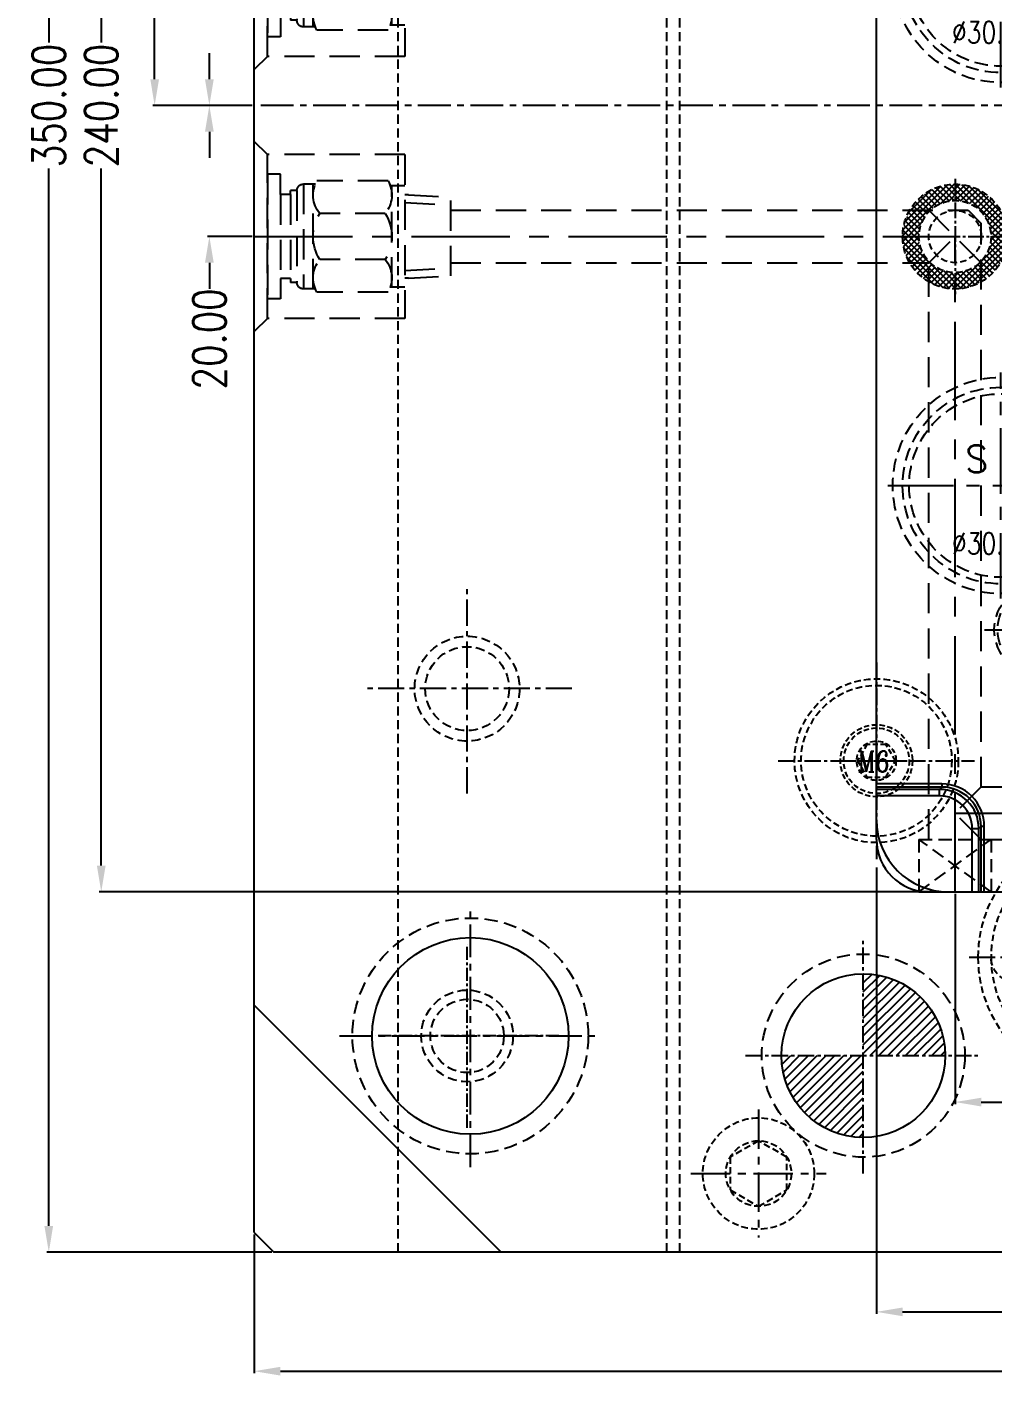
# Model space of a CAD drawing. Header units: millimetres. Extents: x 23490 to 24685, y -23248 to -22403.
# Drawn here: x 23862.6 to 24010.1, y -22831.9 to -22623.6 of the extents above; entities that cross this region are included whole.
import ezdxf

# ---------------------------------------------------------------- set-up
doc = ezdxf.new("R2010")
doc.units = ezdxf.units.MM
doc.header["$LTSCALE"] = 8
for name, pattern in [('CENTER', [2, 1.25, -0.25, 0.25, -0.25]), ('CENTER2', [1.125, 0.75, -0.125, 0.125, -0.125]), ('HIDDEN', [0.375, 0.25, -0.125]), ('HIDDEN2', [0.1875, 0.125, -0.0625])]:
    doc.linetypes.add(name, pattern=pattern)
doc.layers.get('DEFPOINTS').update_dxf_attribs({"color": 6})
for name, color, linetype in [('Cav-cor', 30, 'Continuous'), ('cen', 1, 'CENTER'), ('CL', 1, 'Continuous'), ('ha', 8, 'Continuous'), ('hidden', 4, 'HIDDEN'), ('m', 144, 'HIDDEN2'), ('PIN', 5, 'Continuous'), ('SCREW', 52, 'HIDDEN'), ('SP', 3, 'Continuous'), ('SPRING', 7, 'Continuous'), ('WT', 4, 'Continuous')]:
    doc.layers.add(name, color=color, linetype=linetype)
doc.layers.add('dim', color=3, linetype='Continuous', lineweight=15)
doc.styles.add('ROMANC', font='RomanC.ttf', dxfattribs={"width": 0.8, "height": 7})
doc.styles.get("Standard").update_dxf_attribs({"font": 'txt.shx', "width": 0.8, "bigfont": 'chineset.shx'})
doc.dimstyles.new('ISO-25', dxfattribs={"dimtxt": 5, "dimasz": 4, "dimexe": 0.3, "dimexo": 0.3, "dimtad": 0, "dimzin": 1, "dimdsep": 46, "dimtxsty": 'Standard', "dimcen": 0, "dimclrd": 3, "dimclre": 3, "dimclrt": 3, "dimazin": 0, "dimtfac": 1, "dimtofl": 0, "dimtmove": 0, "dimatfit": 0, "dimfxl": 0, "dimarcsym": 0})

# ---------------------------------------------------------------- blocks, each defined once
blk = doc.blocks.new('10')
at = {"layer": 'cen', "ltscale": 0.6}
for p, q in [((0, 9.76), (0, -9.76)), ((-10.35, 0), (10.35, 0))]:
    blk.add_line(p, q, dxfattribs=at)
at = {"layer": 'm'}
blk.add_lwpolyline([(0, 5), (-4.33, 2.5), (-4.33, -2.5), (0, -5), (4.33, -2.5), (4.33, 2.5)], close=True, dxfattribs=at)
for radius in [8.5, 5]:
    blk.add_circle((0, 0), radius, dxfattribs=at)
blk = doc.blocks.new('*D25807')
at = {"layer": 'DEFPOINTS', "color": 0}
for p in [(23897.3, -22807.49), (24247.3, -22807.49), (24247.3, -22828.65)]:
    blk.add_point(p, dxfattribs=at)
at = {"layer": 'dim', "color": 3, "lineweight": -2}
for p, q in [((23897.3, -22807.79), (23897.3, -22828.95)), ((24247.3, -22807.79), (24247.3, -22828.95)), ((23901.3, -22828.65), (24062.68, -22828.65)), ((24243.3, -22828.65), (24081.93, -22828.65))]:
    blk.add_line(p, q, dxfattribs=at)
at = {"layer": 'dim', "color": 3}
for points in [[(23901.3, -22827.98), (23901.3, -22829.32), (23897.3, -22828.65)], [(24243.3, -22829.32), (24243.3, -22827.98), (24247.3, -22828.65)]]:
    blk.add_solid(points, dxfattribs=at)
at = {"layer": 'dim', "color": 3, "insert": (24072.3, -22828.65), "char_height": 5, "attachment_point": 5}
blk.add_mtext('350.00', dxfattribs=at)
blk = doc.blocks.new('*D25808')
at = {"layer": 'DEFPOINTS', "color": 0}
for p in [(23865.93, -22460.49), (23900.3, -22460.49), (23900.3, -22810.49)]:
    blk.add_point(p, dxfattribs=at)
at = {"layer": 'dim', "color": 3, "lineweight": -2}
for p, q in [((23900, -22460.49), (23865.63, -22460.49)), ((23865.93, -22464.49), (23865.93, -22625.87)), ((23865.93, -22806.49), (23865.93, -22645.12)), ((23900, -22810.49), (23865.63, -22810.49))]:
    blk.add_line(p, q, dxfattribs=at)
at = {"layer": 'dim', "color": 3}
for points in [[(23866.59, -22464.49), (23865.26, -22464.49), (23865.93, -22460.49)], [(23865.26, -22806.49), (23866.59, -22806.49), (23865.93, -22810.49)]]:
    blk.add_solid(points, dxfattribs=at)
at = {"layer": 'dim', "color": 3, "insert": (23865.93, -22635.49), "char_height": 5, "attachment_point": 5, "rotation": 90}
blk.add_mtext('350.00', dxfattribs=at)
blk = doc.blocks.new('20130710.085903')
at = {"layer": 'PIN', "linetype": 'Continuous'}
h = blk.add_hatch(dxfattribs=at)
h.set_pattern_fill('ANSI31', color=256, scale=12, style=0)
h.set_pattern_definition([(45, (2414.86, 305.4585), (-1.0606602, 1.0606602), [])])
h.paths.add_polyline_path([(0, 0), (0, 9, 0.414214), (-9, 0)])
h.paths.add_polyline_path([(9, 0), (0, 0), (0, -9, 0.414214)])
blk.add_circle((0, 0), 9, dxfattribs=at)
at = {"layer": 'SPRING', "linetype": 'CENTER', "ltscale": 0.4}
for p, q in [((0, 20.85), (0, -20.85)), ((-20.85, 0), (20.85, 0))]:
    blk.add_line(p, q, dxfattribs=at)
at = {"layer": 'SPRING', "linetype": 'HIDDEN', "ltscale": 0.5}
for radius in [19.5, 17.5, 10]:
    blk.add_circle((0, 0), radius, dxfattribs=at)
for centre, start, end in [((-13.75, 0), 0, 180), ((13.75, 0), 180, 0)]:
    blk.add_arc(centre, 3.75, start, end, dxfattribs=at)
blk = doc.blocks.new('20130710.090407')
at = {"layer": 'SCREW', "linetype": 'CENTER', "ltscale": 0.15}
for p, q in [((0, -7.04), (0, 7.04)), ((-7, 0), (7, 0))]:
    blk.add_line(p, q, dxfattribs=at)
at = {"layer": 'SCREW', "linetype": 'HIDDEN', "ltscale": 0.4}
blk.add_lwpolyline([(-1.44, 2.5), (-2.89, 0), (-1.44, -2.5), (1.44, -2.5), (2.89, 0), (1.44, 2.5)], close=True, dxfattribs=at)
for radius in [5.5, 5, 3]:
    blk.add_circle((0, 0), radius, dxfattribs=at)
at = {"layer": 'dim', "style": 'ROMANC', "width": 0.8}
blk.add_text('M6', height=3.172, dxfattribs=at).set_placement((-2.88, -1.7))
blk = doc.blocks.new('20130710.090411')
at = {"layer": 'SP', "color": 145, "linetype": 'CENTER', "ltscale": 0.25}
for p, q in [((0, 15), (0, -15)), ((-15, 0), (15, 0))]:
    blk.add_line(p, q, dxfattribs=at)
at = {"layer": 'SP', "color": 145, "linetype": 'HIDDEN', "ltscale": 0.5}
for radius in [12.5, 11.5]:
    blk.add_circle((0, 0), radius, dxfattribs=at)
at = {"layer": 'SCREW'}
blk.add_blockref('20130710.090407', (0, 0), dxfattribs=at)
blk = doc.blocks.new('*D25837')
at = {"layer": 'DEFPOINTS', "color": 0}
for p in [(23992.3, -22751.49), (24152.3, -22751.49), (24152.3, -22819.6)]:
    blk.add_point(p, dxfattribs=at)
at = {"layer": 'dim', "color": 3, "lineweight": -2}
for p, q in [((23992.3, -22751.79), (23992.3, -22819.9)), ((24152.3, -22751.79), (24152.3, -22819.9)), ((23996.3, -22819.6), (24063.34, -22819.6)), ((24148.3, -22819.6), (24081.26, -22819.6))]:
    blk.add_line(p, q, dxfattribs=at)
at = {"layer": 'dim', "color": 3}
for points in [[(23996.3, -22818.93), (23996.3, -22820.26), (23992.3, -22819.6)], [(24148.3, -22820.26), (24148.3, -22818.93), (24152.3, -22819.6)]]:
    blk.add_solid(points, dxfattribs=at)
at = {"layer": 'dim', "color": 3, "insert": (24072.3, -22819.6), "char_height": 5, "attachment_point": 5}
blk.add_mtext('160.00', dxfattribs=at)
blk = doc.blocks.new('*D25840')
at = {"layer": 'DEFPOINTS', "color": 0}
for p in [(23873.94, -22515.49), (24001.3, -22515.49), (24001.3, -22755.49)]:
    blk.add_point(p, dxfattribs=at)
at = {"layer": 'dim', "color": 3, "lineweight": -2}
for p, q in [((24001, -22515.49), (23873.64, -22515.49)), ((23873.94, -22519.49), (23873.94, -22625.87)), ((23873.94, -22751.49), (23873.94, -22645.12)), ((24001, -22755.49), (23873.64, -22755.49))]:
    blk.add_line(p, q, dxfattribs=at)
at = {"layer": 'dim', "color": 3}
for points in [[(23874.61, -22519.49), (23873.27, -22519.49), (23873.94, -22515.49)], [(23873.27, -22751.49), (23874.61, -22751.49), (23873.94, -22755.49)]]:
    blk.add_solid(points, dxfattribs=at)
at = {"layer": 'dim', "color": 3, "insert": (23873.94, -22635.49), "char_height": 5, "attachment_point": 5, "rotation": 90}
blk.add_mtext('240.00', dxfattribs=at)
blk = doc.blocks.new('cb_8')
at = {"linetype": 'HIDDEN'}
blk.add_circle((0, 0), 7, dxfattribs=at)
at = {"layer": 'SCREW', "linetype": 'CENTER2', "ltscale": 5}
for p, q in [((0, -8.5), (0, 8.5)), ((-8.5, 0), (8.5, 0))]:
    blk.add_line(p, q, dxfattribs=at)
at = {"layer": 'SCREW'}
blk.add_lwpolyline([(-1.73, 3), (-3.46, 0), (-1.73, -3), (1.73, -3), (3.46, 0), (1.73, 3)], close=True, dxfattribs=at)
for radius in [6.5, 4]:
    blk.add_circle((0, 0), radius, dxfattribs=at)
at = {"layer": 'dim', "style": 'ROMANC', "width": 0.8}
blk.add_text('M 8', height=4.186, dxfattribs=at).set_placement((-5.2, -1.86))
blk = doc.blocks.new('20160826.095208')
at = {"layer": 'SP', "linetype": 'CENTER'}
for p, q in [((0, -17.25), (0, 17.25)), ((-17.25, 0), (17.25, 0))]:
    blk.add_line(p, q, dxfattribs=at)
at = {"layer": 'SP', "linetype": 'HIDDEN'}
for radius in [16.5, 15, 14]:
    blk.add_circle((0, 0), radius, dxfattribs=at)
at = {"layer": 'SP'}
for s, p in [('S', (-5.46, 2)), ('P', (3.89, -6.39))]:
    blk.add_text(s, height=4.11, dxfattribs=at).set_placement(p)
at = {"layer": 'SP', "color": 6, "insert": (-1.27, -8.84), "char_height": 3.281, "attachment_point": 5}
blk.add_mtext('Ø30.00', dxfattribs=at)
blk = doc.blocks.new('20150513.114825')
at = {"layer": 'WT', "color": 125, "linetype": 'HIDDEN'}
for p, q in [((-5.5, 8), (5.5, 8)), ((5.5, 8), (-5.5, 0)), ((-5.5, 8), (5.5, 0)), ((-5.5, 0), (-5.5, 8)), ((5.5, 0), (5.5, 8)), ((-5.5, 0), (5.5, 0))]:
    blk.add_line(p, q, dxfattribs=at)
blk = doc.blocks.new('*D26561')
at = {"layer": 'DEFPOINTS', "color": 0}
for p in [(23890.45, -22635.49), (23897.3, -22635.49), (23897.3, -22655.49)]:
    blk.add_point(p, dxfattribs=at)
at = {"layer": 'dim', "color": 3, "lineweight": -2}
for p, q in [((23890.45, -22631.49), (23890.45, -22627.49)), ((23897, -22635.49), (23890.15, -22635.49)), ((23897, -22655.49), (23890.15, -22655.49)), ((23890.45, -22659.49), (23890.45, -22663.49))]:
    blk.add_line(p, q, dxfattribs=at)
at = {"layer": 'dim', "color": 3}
for points in [[(23889.78, -22631.49), (23891.11, -22631.49), (23890.45, -22635.49)], [(23891.11, -22659.49), (23889.78, -22659.49), (23890.45, -22655.49)]]:
    blk.add_solid(points, dxfattribs=at)
at = {"layer": 'dim', "color": 3, "insert": (23890.45, -22671.12), "char_height": 5, "attachment_point": 5, "rotation": 90}
blk.add_mtext('20.00', dxfattribs=at)
blk = doc.blocks.new('*D26562')
at = {"layer": 'DEFPOINTS', "color": 0}
for p in [(23897.3, -22615.49), (23890.45, -22635.49), (23897.3, -22635.49)]:
    blk.add_point(p, dxfattribs=at)
at = {"layer": 'dim', "color": 3, "lineweight": -2}
for p, q in [((23890.45, -22611.49), (23890.45, -22607.49)), ((23897, -22615.49), (23890.15, -22615.49)), ((23897, -22635.49), (23890.15, -22635.49)), ((23890.45, -22639.49), (23890.45, -22643.49))]:
    blk.add_line(p, q, dxfattribs=at)
at = {"layer": 'dim', "color": 3}
for points in [[(23889.78, -22611.49), (23891.11, -22611.49), (23890.45, -22615.49)], [(23891.11, -22639.49), (23889.78, -22639.49), (23890.45, -22635.49)]]:
    blk.add_solid(points, dxfattribs=at)
at = {"layer": 'dim', "color": 3, "insert": (23890.45, -22599.87), "char_height": 5, "attachment_point": 5, "rotation": 90}
blk.add_mtext('20.00', dxfattribs=at)
blk = doc.blocks.new('*D26563')
at = {"layer": 'DEFPOINTS', "color": 0}
for p in [(23882.09, -22527.49), (23897.3, -22527.49), (23897.3, -22635.49)]:
    blk.add_point(p, dxfattribs=at)
at = {"layer": 'dim', "color": 3, "lineweight": -2}
for p, q in [((23897, -22527.49), (23881.79, -22527.49)), ((23882.09, -22531.49), (23882.09, -22572.53)), ((23882.09, -22631.49), (23882.09, -22590.45)), ((23897, -22635.49), (23881.79, -22635.49))]:
    blk.add_line(p, q, dxfattribs=at)
at = {"layer": 'dim', "color": 3}
for points in [[(23882.76, -22531.49), (23881.43, -22531.49), (23882.09, -22527.49)], [(23881.43, -22631.49), (23882.76, -22631.49), (23882.09, -22635.49)]]:
    blk.add_solid(points, dxfattribs=at)
at = {"layer": 'dim', "color": 3, "insert": (23882.09, -22581.49), "char_height": 5, "attachment_point": 5, "rotation": 90}
blk.add_mtext('108.00', dxfattribs=at)
blk = doc.blocks.new('*D26568')
at = {"layer": 'DEFPOINTS', "color": 0}
for p in [(24152.3, -22747.49), (24004.3, -22755.49), (24152.3, -22787.58)]:
    blk.add_point(p, dxfattribs=at)
at = {"layer": 'dim', "color": 3, "lineweight": -2}
for p, q in [((24152.3, -22747.79), (24152.3, -22787.88)), ((24004.3, -22755.79), (24004.3, -22787.88)), ((24008.3, -22787.58), (24069.01, -22787.58)), ((24148.3, -22787.58), (24087.59, -22787.58))]:
    blk.add_line(p, q, dxfattribs=at)
at = {"layer": 'dim', "color": 3}
for points in [[(24008.3, -22786.92), (24008.3, -22788.25), (24004.3, -22787.58)], [(24148.3, -22788.25), (24148.3, -22786.92), (24152.3, -22787.58)]]:
    blk.add_solid(points, dxfattribs=at)
at = {"layer": 'dim', "color": 3, "insert": (24078.3, -22787.58), "char_height": 5, "attachment_point": 5}
blk.add_mtext('148.00', dxfattribs=at)
blk = doc.blocks.new('20150513.114820')
at = {"layer": 'WT', "linetype": 'Continuous'}
h = blk.add_hatch(dxfattribs=at)
h.set_pattern_fill('ANSI37', color=125, scale=5, angle=270, style=0)
h.set_pattern_definition([(315, (23425.0146, -23957.4168), (0.441941738, 0.441941738), []), (45, (23425.0146, -23957.4168), (-0.441941738, 0.441941738), [])])
h.paths.add_polyline_path([(8, 0), (5.5, 0, 1), (-5.5, 0), (-8, 0, -1)])
h.paths.add_polyline_path([(-8, 0), (-5.5, 0, 0.414214), (0, -5.5, 0.414214), (5.5, 0), (8, 0, -0.414214), (0, -8, -0.414214)])
at = {"layer": 'WT', "color": 125, "linetype": 'CENTER2', "ltscale": 0.4}
for p, q in [((0, 8.79), (0, -8.79)), ((8.79, 0), (-8.79, 0))]:
    blk.add_line(p, q, dxfattribs=at)
at = {"layer": 'WT', "color": 125, "linetype": 'HIDDEN2'}
for radius in [8, 5.5, 4]:
    blk.add_circle((0, 0), radius, dxfattribs=at)
blk = doc.blocks.new('20160903.151524')
at = {"layer": 'WT', "color": 125, "linetype": 'HIDDEN', "ltscale": 2.3}
for p, q in [((-6.35, 23.56), (-6.01, 30)), ((-6.01, 30), (6.01, 30)), ((-5.19, 23), (-4.82, 30)), ((5.19, 23), (4.82, 30)), ((6.35, 23.56), (6.01, 30)), ((12.5, 23), (-12.5, 23)), ((-12.5, 23), (-12.5, 2)), ((-7.75, 23), (-7.75, 20.77)), ((-6.35, 23.56), (-6.35, 23)), ((6.35, 23.56), (6.35, 23)), ((7.75, 23), (7.75, 20.77)), ((12.5, 23), (12.5, 2)), ((-7.75, 21), (7.75, 21)), ((-8.5, 20.43), (-8.5, 9.57)), ((-3.5, 20.01), (-3.5, 9.99)), ((3.5, 20.01), (3.5, 9.99)), ((8.5, 20.43), (8.5, 9.57)), ((-8, 9.33), (-8, 7.51)), ((-8, 9), (8, 9)), ((8, 9.33), (8, 7.51)), ((8, 7.51), (-8, 7.51)), ((7, 6.51), (-7, 6.51)), ((-7, 6.51), (-7, 5.51)), ((7, 6.51), (7, 5.51)), ((-6.4, 5.51), (-7, 5.51)), ((-6.4, 5.51), (-7, 5.51)), ((6.4, 5.51), (-6.4, 5.51)), ((-6.4, 5.51), (-6.4, 4.01)), ((6.4, 5.51), (6.4, 4.01)), ((6.4, 5.51), (7, 5.51)), ((6.4, 5.51), (7, 5.51)), ((-9.5, 4.01), (-9.5, 2)), ((-6.4, 4.01), (-9.5, 4.01)), ((6.4, 4.01), (-6.4, 4.01)), ((6.4, 4.01), (9.5, 4.01)), ((9.5, 4.01), (9.5, 2)), ((-12.5, 2), (-14.5, 0)), ((-14.5, 0), (14.5, 0)), ((-12.5, 2), (12.5, 2)), ((9.5, 2), (-9.5, 2)), ((12.5, 2), (14.5, 0))]:
    blk.add_line(p, q, dxfattribs=at)
at = {"layer": 'WT', "color": 125, "linetype": 'CENTER', "ltscale": 1.5}
blk.add_line((0, 0), (0, 30), dxfattribs=at)
at = {"layer": 'WT', "color": 125, "linetype": 'HIDDEN', "ltscale": 2.3}
for centre, radius, start, end in [((-6.32, 16.53), 4.47, 50.9817, 119.248), ((0, 14.34), 6.66, 58.3016, 121.6984), ((6.32, 16.53), 4.47, 60.752, 129.0183), ((-6.32, 13.47), 4.47, 240.752, 309.0183), ((0, 15.66), 6.66, 238.3016, 301.6984), ((6.32, 13.47), 4.47, 230.9817, 299.248), ((-7, 7.51), 1, 180, 270), ((7, 7.51), 1, 270, 0)]:
    blk.add_arc(centre, radius, start, end, dxfattribs=at)

msp = doc.modelspace()

# ---------------------------------------------------------------- hatches: boundary and pattern name
at = {"layer": 'ha'}
h = msp.add_hatch(dxfattribs=at)
h.set_pattern_fill('ANSI31', color=256, scale=0.3, style=0)
h.set_pattern_definition([(45, (23776.3678, -22844.5947), (-0.6735192, 0.6735192), [])])
h.paths.add_polyline_path([(23990.3, -22780.491), (23977.8, -22780.491, 0.4142136), (23990.3, -22792.991)])
h.paths.add_polyline_path([(23990.3, -22767.991), (23990.3, -22780.491), (24002.8, -22780.491, 0.4142136)])
h.paths.add_polyline_path([(24154.3, -22780.491), (24141.8, -22780.491, 0.4142136), (24154.3, -22792.991)])
h.paths.add_polyline_path([(24154.3, -22767.991), (24154.3, -22780.491), (24166.8, -22780.491, 0.4142136)])

# ---------------------------------------------------------------- linework, layer by layer
at = {"color": 8, "linetype": 'HIDDEN', "ltscale": 0.7}
for p, q in [((23919.3, -22810.491), (23919.3, -22460.491)), ((23960.3, -22810.491), (23960.3, -22460.491)), ((23962.3, -22810.491), (23962.3, -22460.491))]:
    msp.add_line(p, q, dxfattribs=at)
for p, q in [((23897.3, -22807.491), (23897.3, -22463.491)), ((23935.016, -22810.491), (23897.3, -22772.775)), ((23897.3, -22807.491), (23900.3, -22810.491)), ((24244.3, -22810.491), (23900.3, -22810.491))]:
    msp.add_line(p, q)
at = {"color": 8, "linetype": 'CENTER', "ltscale": 0.4}
for p, q in [((23929.8, -22740.491), (23929.8, -22708.491)), ((23945.8, -22724.491), (23913.8, -22724.491))]:
    msp.add_line(p, q, dxfattribs=at)
at = {"color": 8, "linetype": 'CENTER', "ltscale": 0.2}
for p, q in [((23929.8, -22791.491), (23929.8, -22763.491)), ((23943.8, -22777.491), (23915.8, -22777.491))]:
    msp.add_line(p, q, dxfattribs=at)
at = {"color": 8, "linetype": 'HIDDEN', "ltscale": 0.7}
for centre, radius in [((23929.8, -22724.491), 8), ((23929.8, -22724.491), 6.4), ((23929.8, -22777.491), 7), ((23929.8, -22777.491), 5.6)]:
    msp.add_circle(centre, radius, dxfattribs=at)
for centre, radius in [((23930.3, -22777.491), 15), ((23990.3, -22780.491), 12.5)]:
    msp.add_circle(centre, radius)
at = {"layer": 'Cav-cor', "color": 241}
for p, q in [((23992.3, -22747.491), (23992.3, -22523.491)), ((24002.284, -22739.016), (23992.3, -22739.016)), ((24002.284, -22739.516), (23992.3, -22739.516)), ((24001.939, -22739.86), (24002.284, -22739.516)), ((24002.284, -22739.016), (24002.284, -22739.516)), ((24001.939, -22739.86), (23992.3, -22739.86)), ((24001.939, -22740.859), (23992.3, -22740.859)), ((24001.939, -22740.859), (24001.939, -22739.86)), ((24007.931, -22745.852), (24008.275, -22745.507)), ((24008.775, -22745.507), (24008.275, -22745.507)), ((24008.275, -22755.491), (24008.275, -22745.507)), ((24008.775, -22755.491), (24008.775, -22745.507)), ((24006.932, -22745.852), (24007.931, -22745.852)), ((24006.932, -22755.491), (24006.932, -22745.852)), ((24007.931, -22755.491), (24007.931, -22745.852)), ((24000.3, -22755.491), (24144.3, -22755.491))]:
    msp.add_line(p, q, dxfattribs=at)
for centre, radius, start, end in [((24002.287, -22745.504), 6.487, 359.96907, 90.03093), ((24002.289, -22745.502), 5.986, 359.95052, 90.04948), ((24001.938, -22745.853), 5.992, 0.00526, 89.99474), ((24001.942, -22745.849), 4.99, 359.96878, 90.03122), ((24003.3, -22744.491), 11, 180, 270), ((24000.3, -22747.491), 8, 180, 270)]:
    msp.add_arc(centre, radius, start, end, dxfattribs=at)
at = {"layer": 'cen', "ltscale": 0.5}
for p, q in [((23930.3, -22797.491), (23930.3, -22757.491)), ((23910.3, -22777.491), (23950.3, -22777.491))]:
    msp.add_line(p, q, dxfattribs=at)
at = {"layer": 'cen', "ltscale": 0.25}
for p, q in [((23990.3, -22798.491), (23990.3, -22762.491)), ((23972.3, -22780.491), (24008.3, -22780.491))]:
    msp.add_line(p, q, dxfattribs=at)
at = {"layer": 'CL', "color": 7, "linetype": 'CENTER', "ltscale": 0.5}
msp.add_line((24247.3, -22635.491), (23897.3, -22635.491), dxfattribs=at)
at = {"layer": 'hidden'}
for centre, radius in [((23930.3, -22777.491), 18), ((23990.3, -22780.491), 15.5)]:
    msp.add_circle(centre, radius, dxfattribs=at)
at = {"layer": 'WT', "color": 125, "linetype": 'HIDDEN', "ltscale": 2.3}
for p, q in [((23927.3, -22651.491), (24006.3, -22651.491)), ((24008.3, -22659.491), (24000.3, -22651.491)), ((24006.3, -22651.491), (24008.3, -22653.491)), ((24008.3, -22739.491), (24008.3, -22653.491)), ((24000.3, -22659.491), (24004.3, -22655.491)), ((23927.3, -22659.491), (24000.3, -22659.491)), ((24000.3, -22747.491), (24000.3, -22659.491)), ((24008.3, -22739.491), (24004.3, -22743.491)), ((24008.3, -22739.491), (24136.3, -22739.491)), ((24008.3, -22747.491), (24004.3, -22743.491)), ((24008.3, -22747.491), (24136.3, -22747.491))]:
    msp.add_line(p, q, dxfattribs=at)
at = {"layer": 'WT', "color": 125, "linetype": 'CENTER', "ltscale": 1.5}
for p, q in [((23897.3, -22655.491), (24004.3, -22655.491)), ((24004.3, -22755.491), (24004.3, -22655.491)), ((24004.3, -22743.491), (24152.3, -22743.491))]:
    msp.add_line(p, q, dxfattribs=at)

# ---------------------------------------------------------------- block references
at = {"layer": 'dim'}
msp.add_blockref('10', (23974.3, -22798.491), dxfattribs=at)
at = {"layer": 'SCREW'}
msp.add_blockref('cb_8', (24017.3, -22715.491), dxfattribs=at)
at = {"layer": 'SP'}
for name, p in [('20160826.095208', (24011.3, -22615.491)), ('20160826.095208', (24011.3, -22693.491)), ('20130710.090411', (23992.3, -22735.491))]:
    msp.add_blockref(name, p, dxfattribs=at)
at = {"layer": 'SPRING', "xscale": -1, "rotation": -180}
msp.add_blockref('20130710.085903', (24027.3, -22765.491), dxfattribs=at)
at = {"layer": 'WT', "xscale": -1, "rotation": -90}
for p in [(23897.3, -22615.491), (23897.3, -22655.491)]:
    msp.add_blockref('20160903.151524', p, dxfattribs=at)
at = {"layer": 'WT', "rotation": 90}
msp.add_blockref('20150513.114820', (24004.3, -22655.491), dxfattribs=at)
at = {"layer": 'WT', "color": 125, "linetype": 'HIDDEN', "ltscale": 2.3, "xscale": -1, "rotation": 180}
msp.add_blockref('20150513.114825', (24004.3, -22747.491), dxfattribs=at)

# ---------------------------------------------------------------- dimensions: what is measured, and where the dimension line sits
at = {"layer": 'dim'}
for base, p1, p2, angle, picture, middle in [((23865.927, -22460.491), (23900.3, -22810.491), (23900.3, -22460.491), 90, '*D25808', (23865.927, -22635.491)), ((23873.939, -22515.491), (24001.3, -22755.491), (24001.3, -22515.491), 90, '*D25840', (23873.939, -22635.491)), ((23890.447, -22635.491), (23897.3, -22615.491), (23897.3, -22635.491), 270, '*D26562', (23890.447, -22599.866)), ((23890.447, -22635.491), (23897.3, -22655.491), (23897.3, -22635.491), 90, '*D26561', (23890.447, -22671.116))]:
    dim = msp.add_linear_dim(base=base, p1=p1, p2=p2, angle=angle, dimstyle='ISO-25', dxfattribs=at)
    dim.commit()
    dim.dimension.update_dxf_attribs({"geometry": picture, "text_midpoint": middle, "dimtype": 160})
dim = msp.add_linear_dim(base=(23882.095, -22527.491), p1=(23897.3, -22635.491), p2=(23897.3, -22527.491), angle=90, dimstyle='ISO-25', dxfattribs=at)
dim.commit()
dim.dimension.update_dxf_attribs({"geometry": '*D26563', "text_midpoint": (23882.095, -22581.491)})
dim = msp.add_linear_dim(base=(24152.3, -22787.582), p1=(24004.3, -22755.491), p2=(24152.3, -22747.491), dimstyle='ISO-25', dxfattribs=at)
dim.commit()
dim.dimension.update_dxf_attribs({"geometry": '*D26568', "text_midpoint": (24078.3, -22787.582)})
for base, p1, p2, picture, middle in [((24152.3, -22819.597), (23992.3, -22751.491), (24152.3, -22751.491), '*D25837', (24072.3, -22819.597)), ((24247.3, -22828.652), (23897.3, -22807.491), (24247.3, -22807.491), '*D25807', (24072.3, -22828.652))]:
    dim = msp.add_linear_dim(base=base, p1=p1, p2=p2, dimstyle='ISO-25', dxfattribs=at)
    dim.commit()
    dim.dimension.update_dxf_attribs({"geometry": picture, "text_midpoint": middle, "dimtype": 160})

doc.saveas('drawing.dxf')
